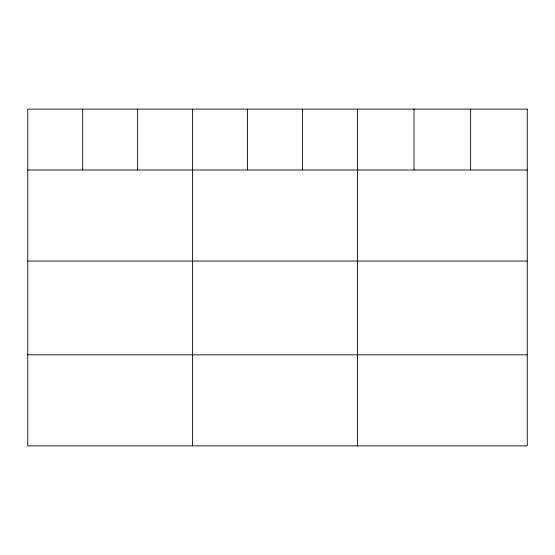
<?xml version="1.0" encoding="UTF-8"?>
<svg xmlns="http://www.w3.org/2000/svg" width="555" height="555" viewBox="0 0 555 555"><rect width="100%" height="100%" fill="white"/><g stroke="black" fill="none" stroke-linecap="round" stroke-linejoin="round"><path stroke-width="0.83" d="M27.75 170.003L527.25 170.003M27.75 261.044L527.25 261.044M27.75 354.839L527.25 354.839M470.64 109.12L470.64 170.003M414.03 109.12L414.03 170.003M357.42 109.12L357.42 445.88M302.475 109.12L302.475 170.003M247.53 109.12L247.53 170.003M192.585 109.12L192.585 445.88M137.64 109.12L137.64 170.003M82.695 109.12L82.695 170.003M527.25 109.12L27.75 109.12L27.75 445.88L527.25 445.88L527.25 109.12"/></g></svg>
